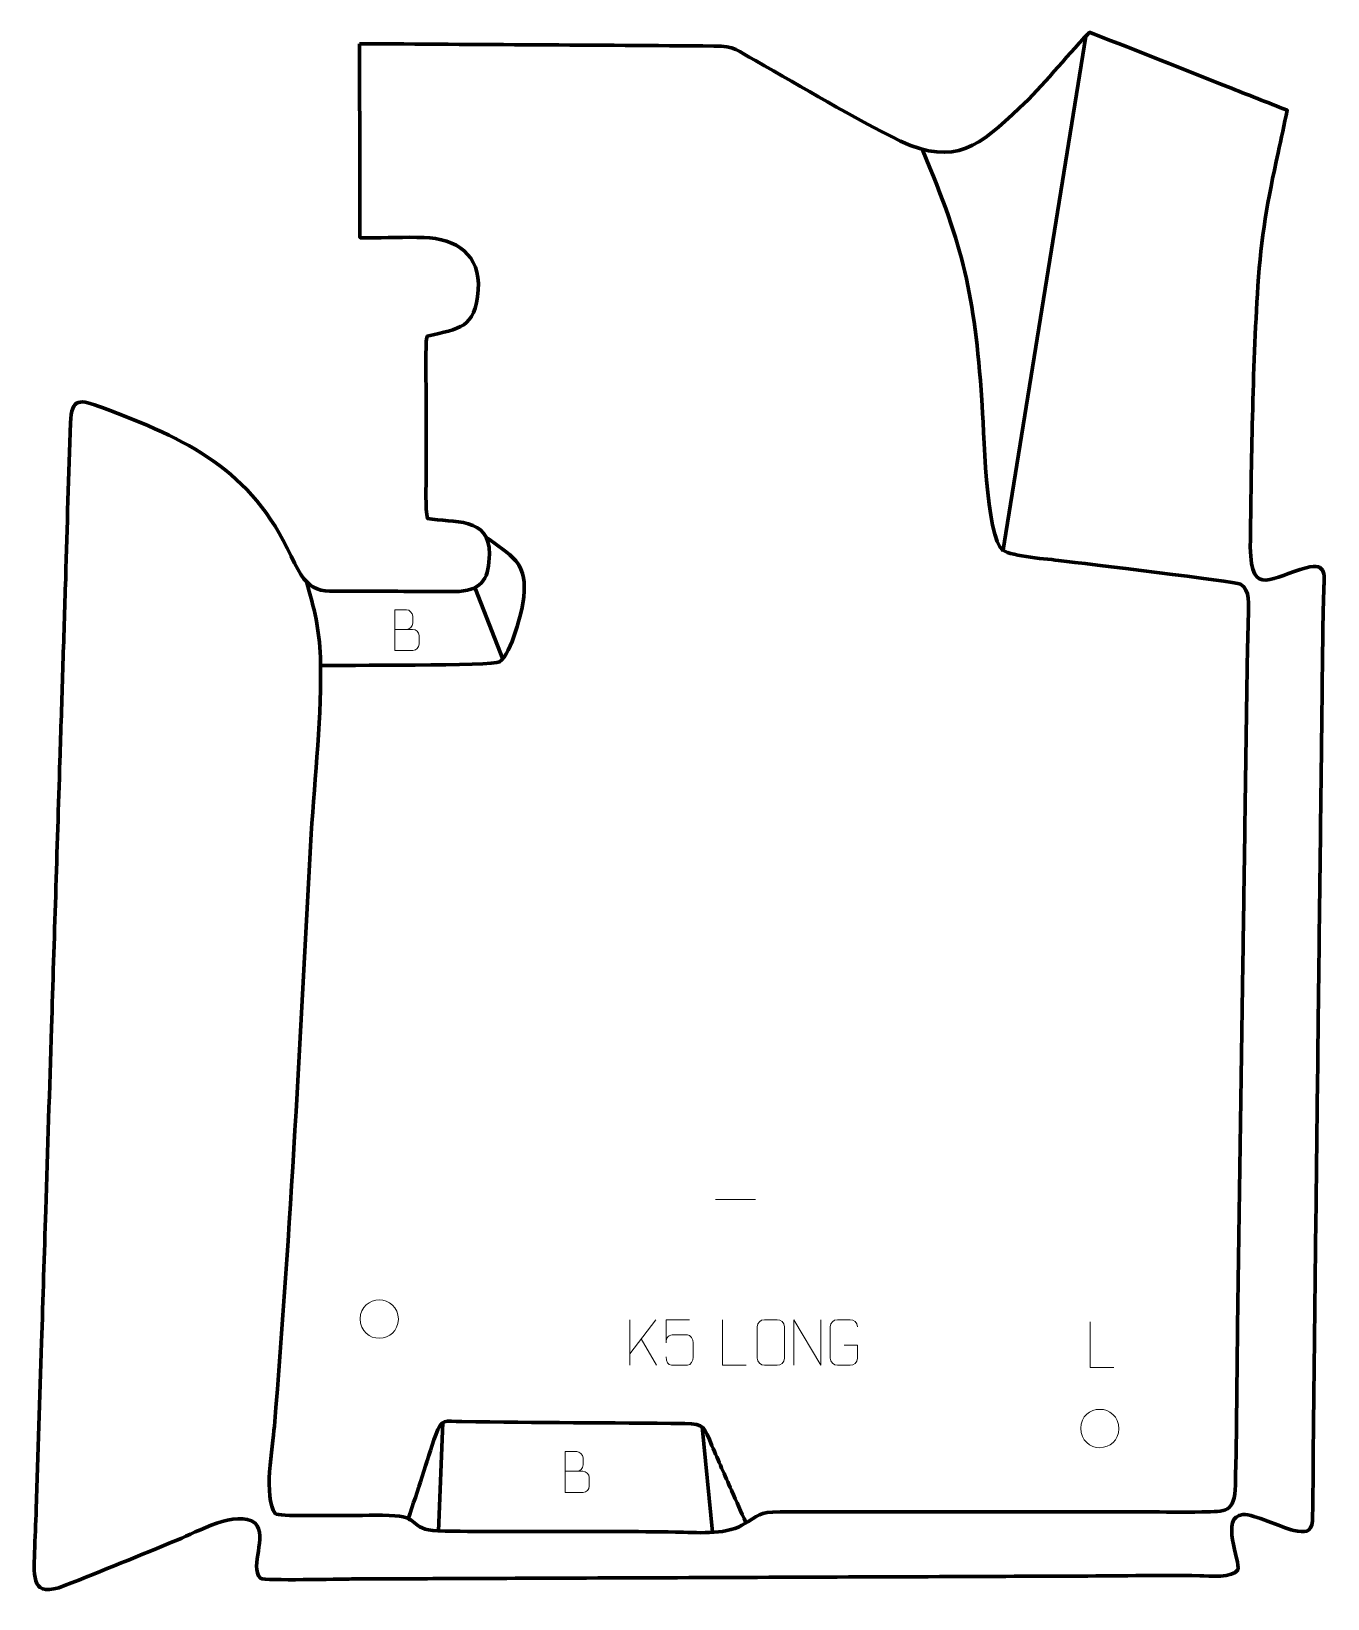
# Model space of a CAD drawing. Header units: millimetres. Extents: x 904 to 1616, y 9 to 870.
import ezdxf

# ---------------------------------------------------------------- set-up
doc = ezdxf.new("R2010")
doc.units = ezdxf.units.MM
doc.header["$MEASUREMENT"] = 0
doc.layers.add('layer 2', color=7, linetype='Continuous')
doc.layers.add('layer 3', color=7, linetype='Continuous')

msp = doc.modelspace()

# ---------------------------------------------------------------- linework, layer by layer
at = {"layer": 'layer 2', "color": 142, "lineweight": 158}
for points in [[(1483.0456, 867.29), (1483.0456, 867.29), (1437.4792, 584.1375), (1437.4792, 584.1375)], [(1147.887, 563.6862), (1147.887, 563.6862), (1162.8984, 525.1647), (1162.8984, 525.1647)], [(1130.0085, 106.0287), (1130.0085, 106.0287), (1127.6441, 46.48), (1127.6441, 46.48)], [(1272.4254, 103.6298), (1272.4254, 103.6298), (1278.0115, 45.8718), (1278.0115, 45.8718)]]:
    msp.add_open_spline(points, degree=3, dxfattribs=at)
for points, knots in [([(1393.3136, 804.8602), (1416.5583, 749.5957), (1421.4551, 726.9741), (1426.039, 667.3069), (1426.039, 667.3069), (1426.9368, 653.7217), (1428.1845, 591.3631), (1437.4904, 585.0393), (1437.4904, 585.0393), (1442.7974, 581.4329), (1462.1117, 580.1601), (1469.6101, 579.2167), (1469.6101, 579.2167), (1481.0854, 577.7847), (1565.2831, 567.8428), (1568.0256, 566.3071), (1568.0256, 566.3071), (1573.3375, 563.3327), (1572.3848, 554.4769), (1572.3142, 549.0666), (1572.3142, 549.0666), (1572.2327, 542.8152), (1571.9139, 536.5706), (1571.8023, 530.3174), (1571.8023, 530.3174), (1571.6863, 522.3811), (1571.5704, 514.4448), (1571.4545, 506.5085), (1571.4545, 506.5085), (1571.3325, 498.1545), (1571.2105, 489.8005), (1571.0884, 481.4464), (1571.0884, 481.4464), (1570.8444, 464.7385), (1570.6004, 448.0305), (1570.3564, 431.3224), (1570.3564, 431.3224), (1570.2405, 423.3862), (1570.1246, 415.4498), (1570.0087, 407.5135), (1570.0087, 407.5135), (1569.7951, 392.894), (1569.5817, 378.2745), (1569.3681, 363.6549), (1569.3681, 363.6549), (1569.3681, 363.6549), (1569.3316, 361.1488), (1569.3316, 361.1488), (1569.3316, 361.1488), (1568.3616, 294.7344), (1567.3916, 228.32), (1566.4217, 161.9057), (1566.4217, 161.9057), (1565.9903, 131.865), (1565.9428, 101.7592), (1565.1526, 71.7316), (1565.1526, 71.7316), (1564.7512, 56.4778), (1560.1796, 57.3285), (1546.8083, 56.9623), (1546.8083, 56.9623), (1536.3799, 56.6767), (1526.1052, 57.0059), (1515.7009, 57.0563), (1515.7009, 57.0563), (1448.8936, 57.0541), (1382.1089, 56.8309), (1315.2994, 57.1013), (1315.2994, 57.1013), (1302.5524, 56.7651), (1304.4141, 55.3473), (1294.2425, 49.675), (1294.2425, 49.675), (1284.3112, 44.1365), (1269.041, 45.7883), (1257.7497, 45.9685), (1257.7497, 45.9685), (1214.2996, 46.6187), (1170.7061, 45.7131), (1127.3313, 46.5596), (1127.3313, 46.5596), (1110.8693, 47.376), (1118.6162, 54.6916), (1100.547, 55.0822), (1100.547, 55.0822), (1090.9331, 55.2899), (1080.9061, 54.9694), (1071.1621, 55.0659), (1071.1621, 55.0659), (1066.2169, 55.0859), (1040.4272, 54.4698), (1038.0034, 56.052), (1038.0034, 56.052), (1031.4301, 65.1159), (1036.5284, 92.4195), (1037.5273, 104.1293), (1037.5273, 104.1293), (1046.6619, 212.621), (1051.7648, 320.5768), (1057.7945, 429.2082), (1057.7945, 429.2082), (1059.6392, 460.5286), (1063.8305, 495.005), (1062.7975, 526.0767), (1062.7975, 526.0767), (1062.276, 541.765), (1059.4815, 552.8603), (1055.1455, 567.7811)], [0, 0, 0, 0, 0.03571429, 0.03571429, 0.03571429, 0.03571429, 0.07142857, 0.07142857, 0.07142857, 0.07142857, 0.10714286, 0.10714286, 0.10714286, 0.10714286, 0.14285714, 0.14285714, 0.14285714, 0.14285714, 0.17857143, 0.17857143, 0.17857143, 0.17857143, 0.21428571, 0.21428571, 0.21428571, 0.21428571, 0.25, 0.25, 0.25, 0.25, 0.28571429, 0.28571429, 0.28571429, 0.28571429, 0.32142857, 0.32142857, 0.32142857, 0.32142857, 0.35714286, 0.35714286, 0.35714286, 0.35714286, 0.39285714, 0.39285714, 0.39285714, 0.39285714, 0.42857143, 0.42857143, 0.42857143, 0.42857143, 0.46428571, 0.46428571, 0.46428571, 0.46428571, 0.5, 0.5, 0.5, 0.5, 0.53571429, 0.53571429, 0.53571429, 0.53571429, 0.57142857, 0.57142857, 0.57142857, 0.57142857, 0.60714286, 0.60714286, 0.60714286, 0.60714286, 0.64285714, 0.64285714, 0.64285714, 0.64285714, 0.67857143, 0.67857143, 0.67857143, 0.67857143, 0.71428571, 0.71428571, 0.71428571, 0.71428571, 0.75, 0.75, 0.75, 0.75, 0.78571429, 0.78571429, 0.78571429, 0.78571429, 0.82142857, 0.82142857, 0.82142857, 0.82142857, 0.85714286, 0.85714286, 0.85714286, 0.85714286, 0.89285714, 0.89285714, 0.89285714, 0.89285714, 0.92857143, 0.92857143, 0.92857143, 0.92857143, 1, 1, 1, 1]), ([(1062.1864, 521.7394), (1073.7307, 521.819), (1158.2514, 521.4894), (1161.2126, 523.6582), (1161.2126, 523.6582), (1167.783, 528.4705), (1173.6545, 551.1694), (1174.4874, 559.5938), (1174.4874, 559.5938), (1175.1924, 566.7252), (1174.7482, 573.3144), (1170.1463, 579.1017), (1170.1463, 579.1017), (1166.1966, 583.6092), (1159.4244, 588.0608), (1154.4727, 591.6054)], [0, 0, 0, 0, 0.2, 0.2, 0.2, 0.2, 0.4, 0.4, 0.4, 0.4, 0.6, 0.6, 0.6, 0.6, 1, 1, 1, 1]), ([(1111.2074, 53.547), (1116.2403, 68.7346), (1120.9818, 84.2308), (1126.1027, 99.3283), (1126.1027, 99.3283), (1129.2102, 108.4902), (1131.0471, 106.7455), (1140.5394, 106.611), (1140.5394, 106.611), (1181.3133, 106.0439), (1222.1309, 105.8811), (1262.9107, 105.5769), (1262.9107, 105.5769), (1274.0983, 105.4934), (1273.3881, 103.4232), (1277.8097, 93.2556), (1277.8097, 93.2556), (1281.3331, 85.1531), (1284.896, 77.042), (1288.4632, 68.9582), (1288.4632, 68.9582), (1288.4632, 68.9582), (1288.6859, 68.4545), (1288.6859, 68.4545), (1288.6859, 68.4545), (1291.2513, 62.7036), (1293.8166, 56.9528), (1296.3819, 51.2019)], [0, 0, 0, 0, 0.125, 0.125, 0.125, 0.125, 0.25, 0.25, 0.25, 0.25, 0.375, 0.375, 0.375, 0.375, 0.5, 0.5, 0.5, 0.5, 0.625, 0.625, 0.625, 0.625, 0.75, 0.75, 0.75, 0.75, 1, 1, 1, 1])]:
    msp.add_open_spline(points, degree=3, knots=knots, dxfattribs=at)
at = {"layer": 'layer 2', "color": 142, "lineweight": 9}
for points, knots in [([(1103.6694, 541.5388), (1106.934, 541.5392), (1110.1989, 541.5392), (1113.4642, 541.5388), (1113.4642, 541.5388), (1115.2366, 541.5233), (1116.9624, 539.9656), (1116.9624, 538.1267), (1116.9624, 538.1267), (1116.9621, 537.1142), (1116.9621, 534.3782), (1116.9624, 533.3654), (1116.9624, 533.3654), (1116.9783, 531.6985), (1115.5946, 529.8916), (1113.5117, 529.9068), (1113.5117, 529.9068), (1110.2461, 529.9071), (1106.9809, 529.9071), (1103.716, 529.9068), (1103.716, 529.9068), (1103.716, 537.3699), (1103.716, 544.8327), (1103.716, 552.2952), (1103.716, 552.2952), (1105.8457, 552.2952), (1107.9758, 552.2952), (1110.1059, 552.2952), (1110.1059, 552.2952), (1111.6139, 552.3111), (1113.4952, 550.5969), (1113.511, 548.8362), (1113.511, 548.8362), (1113.5107, 546.9825), (1113.5107, 546.8516), (1113.511, 544.9975), (1113.511, 544.9975), (1113.5266, 543.1437), (1111.8627, 541.5233), (1110.0594, 541.5388)], [0, 0, 0, 0, 0.09090909, 0.09090909, 0.09090909, 0.09090909, 0.18181818, 0.18181818, 0.18181818, 0.18181818, 0.27272727, 0.27272727, 0.27272727, 0.27272727, 0.36363636, 0.36363636, 0.36363636, 0.36363636, 0.45454545, 0.45454545, 0.45454545, 0.45454545, 0.54545455, 0.54545455, 0.54545455, 0.54545455, 0.63636364, 0.63636364, 0.63636364, 0.63636364, 0.72727273, 0.72727273, 0.72727273, 0.72727273, 0.81818182, 0.81818182, 0.81818182, 0.81818182, 1, 1, 1, 1]), ([(1084.6171, 162.9687), (1084.688, 169.6205), (1089.9709, 173.473), (1095.1351, 173.3758), (1095.1351, 173.3758), (1100.2992, 173.473), (1105.5822, 169.4027), (1105.653, 162.7509), (1105.653, 162.7509), (1105.2821, 156.4108), (1100.8327, 152.3733), (1095.1351, 152.3438), (1095.1351, 152.3438), (1089.9709, 152.2467), (1084.688, 156.317), (1084.6171, 162.9687)], [0, 0, 0, 0, 0.2, 0.2, 0.2, 0.2, 0.4, 0.4, 0.4, 0.4, 0.6, 0.6, 0.6, 0.6, 1, 1, 1, 1]), ([(1265.4423, 162.4973), (1265.4423, 162.4973), (1252.5686, 162.4973), (1252.5686, 162.4973), (1252.5686, 162.4973), (1252.5689, 158.2595), (1252.5689, 154.0213), (1252.5686, 149.7829), (1252.5686, 149.7829), (1252.5683, 153.0987), (1254.2021, 154.1723), (1257.019, 154.233), (1257.019, 154.233), (1259.4627, 154.2333), (1261.9064, 154.2333), (1264.3498, 154.233), (1264.3498, 154.233), (1266.0023, 154.2397), (1267.4798, 151.8552), (1267.5084, 149.7829), (1267.5084, 149.7829), (1267.5081, 147.1912), (1267.5081, 144.5992), (1267.5084, 142.0071), (1267.5084, 142.0071), (1267.5546, 140.0443), (1266.0527, 137.6039), (1264.4239, 137.5453), (1264.4239, 137.5453), (1262.4641, 137.5456), (1257.5608, 137.5456), (1255.6004, 137.5453), (1255.6004, 137.5453), (1253.7518, 137.5365), (1252.6428, 139.5046), (1252.6219, 142.0601)], [0, 0, 0, 0, 0.1, 0.1, 0.1, 0.1, 0.2, 0.2, 0.2, 0.2, 0.3, 0.3, 0.3, 0.3, 0.4, 0.4, 0.4, 0.4, 0.5, 0.5, 0.5, 0.5, 0.6, 0.6, 0.6, 0.6, 0.7, 0.7, 0.7, 0.7, 0.8, 0.8, 0.8, 0.8, 1, 1, 1, 1]), ([(1296.5759, 137.5232), (1296.5759, 137.5232), (1283.6046, 137.5232), (1283.6046, 137.5232), (1283.6046, 137.5232), (1283.6046, 137.5232), (1283.6046, 162.5193), (1283.6046, 162.5193)], [0, 0, 0, 0, 0.33333333, 0.33333333, 0.33333333, 0.33333333, 1, 1, 1, 1]), ([(1306.5987, 162.519), (1308.9284, 162.519), (1311.2585, 162.519), (1313.5885, 162.519), (1313.5885, 162.519), (1315.5385, 162.5546), (1317.5333, 161.0605), (1317.56, 158.6187), (1317.56, 158.6187), (1317.5596, 152.8619), (1317.5596, 147.1048), (1317.56, 141.3473), (1317.56, 141.3473), (1317.42, 139.02), (1315.74, 137.5379), (1313.5885, 137.5271), (1313.5885, 137.5271), (1311.2527, 137.5275), (1308.9168, 137.5275), (1306.5813, 137.5271), (1306.5813, 137.5271), (1304.653, 137.4215), (1302.6775, 139.3092), (1302.6888, 141.3299), (1302.6888, 141.3299), (1302.6891, 147.1099), (1302.6891, 152.8894), (1302.6888, 158.6685), (1302.6888, 158.6685), (1302.693, 160.8103), (1304.4427, 162.5325), (1306.5987, 162.519)], [0, 0, 0, 0, 0.11111111, 0.11111111, 0.11111111, 0.11111111, 0.22222222, 0.22222222, 0.22222222, 0.22222222, 0.33333333, 0.33333333, 0.33333333, 0.33333333, 0.44444444, 0.44444444, 0.44444444, 0.44444444, 0.55555556, 0.55555556, 0.55555556, 0.55555556, 0.66666667, 0.66666667, 0.66666667, 0.66666667, 0.77777778, 0.77777778, 0.77777778, 0.77777778, 1, 1, 1, 1]), ([(1322.8186, 137.5231), (1322.8186, 137.5231), (1322.8186, 162.5193), (1322.8186, 162.5193), (1322.8186, 162.5193), (1322.8186, 162.5193), (1337.4984, 137.5231), (1337.4984, 137.5231), (1337.4984, 137.5231), (1337.4984, 137.5231), (1337.4984, 162.5193), (1337.4984, 162.5193)], [0, 0, 0, 0, 0.25, 0.25, 0.25, 0.25, 0.5, 0.5, 0.5, 0.5, 1, 1, 1, 1]), ([(1350.448, 148.5277), (1350.448, 148.5277), (1357.6284, 148.5277), (1357.6284, 148.5277), (1357.6284, 148.5277), (1357.6284, 148.5277), (1357.6284, 141.3474), (1357.6284, 141.3474), (1357.6284, 141.3474), (1357.4884, 139.02), (1355.8083, 137.5379), (1353.6569, 137.5271), (1353.6569, 137.5271), (1351.3211, 137.5274), (1348.9851, 137.5274), (1346.6496, 137.5271), (1346.6496, 137.5271), (1344.7215, 137.4215), (1342.7459, 139.3092), (1342.7571, 141.3299), (1342.7571, 141.3299), (1342.7575, 147.1099), (1342.7575, 152.8894), (1342.7571, 158.6686), (1342.7571, 158.6686), (1342.7613, 160.8103), (1344.5111, 162.5324), (1346.667, 162.5191), (1346.667, 162.5191), (1348.9967, 162.5191), (1351.3268, 162.5191), (1353.6569, 162.5191), (1353.6569, 162.5191), (1355.6069, 162.5545), (1357.6017, 161.0604), (1357.6284, 158.6186)], [0, 0, 0, 0, 0.1, 0.1, 0.1, 0.1, 0.2, 0.2, 0.2, 0.2, 0.3, 0.3, 0.3, 0.3, 0.4, 0.4, 0.4, 0.4, 0.5, 0.5, 0.5, 0.5, 0.6, 0.6, 0.6, 0.6, 0.7, 0.7, 0.7, 0.7, 0.8, 0.8, 0.8, 0.8, 1, 1, 1, 1]), ([(1498.4088, 136.3428), (1498.4088, 136.3428), (1485.4375, 136.3428), (1485.4375, 136.3428), (1485.4375, 136.3428), (1485.4375, 136.3428), (1485.4375, 161.339), (1485.4375, 161.339)], [0, 0, 0, 0, 0.33333333, 0.33333333, 0.33333333, 0.33333333, 1, 1, 1, 1]), ([(1480.2264, 102.8938), (1480.2972, 109.5455), (1485.5802, 113.3981), (1490.7443, 113.3009), (1490.7443, 113.3009), (1495.9084, 113.3981), (1501.1914, 109.3278), (1501.2622, 102.676), (1501.2622, 102.676), (1500.8913, 96.3359), (1496.4419, 92.2984), (1490.7443, 92.2689), (1490.7443, 92.2689), (1485.5802, 92.1717), (1480.2972, 96.242), (1480.2264, 102.8938)], [0, 0, 0, 0, 0.2, 0.2, 0.2, 0.2, 0.4, 0.4, 0.4, 0.4, 0.6, 0.6, 0.6, 0.6, 1, 1, 1, 1]), ([(1197.1481, 79.3314), (1200.4127, 79.3318), (1203.6776, 79.3318), (1206.9428, 79.3314), (1206.9428, 79.3314), (1208.7152, 79.3159), (1210.4411, 77.7582), (1210.4411, 75.9193), (1210.4411, 75.9193), (1210.4407, 74.9068), (1210.4407, 72.1709), (1210.4411, 71.158), (1210.4411, 71.158), (1210.4569, 69.4911), (1209.0733, 67.6842), (1206.9904, 67.6994), (1206.9904, 67.6994), (1203.7248, 67.6997), (1200.4595, 67.6997), (1197.1946, 67.6994), (1197.1946, 67.6994), (1197.1946, 75.1625), (1197.1946, 82.6254), (1197.1946, 90.0878), (1197.1946, 90.0878), (1199.3244, 90.0878), (1201.4544, 90.0878), (1203.5845, 90.0878), (1203.5845, 90.0878), (1205.0926, 90.1037), (1206.9739, 88.3895), (1206.9897, 86.6289), (1206.9897, 86.6289), (1206.9894, 84.7751), (1206.9894, 84.6442), (1206.9897, 82.7901), (1206.9897, 82.7901), (1207.0052, 80.9364), (1205.3414, 79.3159), (1203.538, 79.3314)], [0, 0, 0, 0, 0.09090909, 0.09090909, 0.09090909, 0.09090909, 0.18181818, 0.18181818, 0.18181818, 0.18181818, 0.27272727, 0.27272727, 0.27272727, 0.27272727, 0.36363636, 0.36363636, 0.36363636, 0.36363636, 0.45454545, 0.45454545, 0.45454545, 0.45454545, 0.54545455, 0.54545455, 0.54545455, 0.54545455, 0.63636364, 0.63636364, 0.63636364, 0.63636364, 0.72727273, 0.72727273, 0.72727273, 0.72727273, 0.81818182, 0.81818182, 0.81818182, 0.81818182, 1, 1, 1, 1])]:
    msp.add_open_spline(points, degree=3, knots=knots, dxfattribs=at)
for points in [[(1279.6836, 228.5877), (1279.6836, 228.5877), (1301.6835, 228.5877), (1301.6835, 228.5877)], [(1232.6416, 162.5193), (1232.6416, 162.5193), (1232.6416, 137.5232), (1232.6416, 137.5232)], [(1247.0423, 162.5193), (1247.0423, 162.5193), (1232.6416, 143.8478), (1232.6416, 143.8478)], [(1247.3681, 137.619), (1247.3681, 137.619), (1238.8833, 151.9571), (1238.8833, 151.9571)]]:
    msp.add_open_spline(points, degree=3, dxfattribs=at)
at = {"layer": 'layer 3', "color": 242, "lineweight": 158}
msp.add_open_spline([(1084.2811, 863.0683), (1149.111, 862.6169), (1213.9503, 862.2738), (1278.7772, 861.7963), (1278.7772, 861.7963), (1290.6512, 861.709), (1291.6011, 859.4132), (1301.6925, 853.7635), (1301.6925, 853.7635), (1328.0492, 838.9612), (1354.3037, 822.851), (1381.3836, 809.4961), (1381.3836, 809.4961), (1411.5553, 795.74), (1424.7498, 807.004), (1446.6996, 827.7775), (1446.6996, 827.7775), (1459.6118, 839.9977), (1471.6446, 855.2478), (1484.0889, 868.3646), (1484.0889, 868.3646), (1485.494, 869.8456), (1484.5897, 869.4257), (1487.2674, 868.4092), (1487.2674, 868.4092), (1511.791, 859.0999), (1536.4867, 849.0267), (1560.9362, 839.3939), (1560.9362, 839.3939), (1571.8504, 835.0937), (1582.7648, 830.7937), (1593.679, 826.4936), (1593.679, 826.4936), (1591.9882, 818.7211), (1590.2975, 810.9487), (1588.6067, 803.1762), (1588.6067, 803.1762), (1582.9162, 777.304), (1579.3226, 756.7015), (1577.5278, 730.1376), (1577.5278, 730.1376), (1574.5219, 682.3456), (1573.9763, 634.4468), (1573.3738, 586.5767), (1573.3738, 586.5767), (1573.809, 558.1979), (1585.5893, 570.692), (1604.0797, 575.3861), (1604.0797, 575.3861), (1615.8312, 578.3695), (1613.947, 571.0493), (1613.6425, 561.5747), (1613.6425, 561.5747), (1613.2927, 550.6915), (1613.1815, 539.8023), (1613.0522, 528.9147), (1613.0522, 528.9147), (1612.8595, 512.621), (1612.6666, 496.3274), (1612.4738, 480.0337), (1612.4738, 480.0337), (1611.8856, 430.3172), (1611.2973, 380.6007), (1610.709, 330.8842), (1610.709, 330.8842), (1610.6101, 322.5285), (1610.5113, 314.1728), (1610.4124, 305.817), (1610.4124, 305.817), (1609.7203, 247.327), (1609.0282, 188.837), (1608.3361, 130.347), (1608.3361, 130.347), (1608.2373, 121.9913), (1608.1384, 113.6356), (1608.0395, 105.2799), (1608.0395, 105.2799), (1607.8516, 87.5502), (1607.9022, 69.7057), (1607.4638, 51.992), (1607.4638, 51.992), (1606.9167, 45.4506), (1603.1781, 45.551), (1597.3081, 46.7931), (1597.3081, 46.7931), (1589.9062, 48.731), (1575.5133, 55.8378), (1569.3443, 55.526), (1569.3443, 55.526), (1556.3838, 54.8712), (1567.989, 29.3177), (1566.5988, 25.2813), (1566.5988, 25.2813), (1563.7806, 20.5038), (1550.629, 21.898), (1545.5632, 21.9681), (1545.5632, 21.9681), (1522.3602, 22.2892), (1498.636, 21.8629), (1475.3786, 21.7699), (1475.3786, 21.7699), (1451.1884, 21.6731), (1426.9984, 21.5765), (1402.8083, 21.4797), (1402.8083, 21.4797), (1369.4426, 21.3463), (1336.077, 21.2129), (1302.7113, 21.0795), (1302.7113, 21.0795), (1269.3457, 20.9461), (1235.9801, 20.8127), (1202.6144, 20.6792), (1202.6144, 20.6792), (1177.5902, 20.5792), (1152.566, 20.4792), (1127.5417, 20.3791), (1127.5417, 20.3791), (1111.6931, 20.3157), (1095.8444, 20.2523), (1079.9957, 20.189), (1079.9957, 20.189), (1073.6487, 20.1345), (1032.1118, 19.133), (1029.8952, 20.5491), (1029.8952, 20.5491), (1023.5988, 27.6295), (1034.0887, 43.2833), (1026.9528, 50.8542), (1026.9528, 50.8542), (1016.9752, 58.6307), (994.8115, 45.9047), (984.5914, 41.7124), (984.5914, 41.7124), (963.9276, 33.263), (943.0993, 24.6969), (922.3295, 16.5402), (922.3295, 16.5402), (904.1072, 9.3839), (905.5229, 20.6925), (905.8551, 34.7586), (905.8551, 34.7586), (906.0426, 42.7007), (906.5626, 50.5953), (906.8391, 58.5241), (906.8391, 58.5241), (907.7996, 88.9997), (908.7611, 119.4754), (909.7221, 149.951), (909.7221, 149.951), (910.4856, 174.1645), (911.2492, 198.378), (912.0127, 222.5915), (912.0127, 222.5915), (913.0659, 255.9894), (914.119, 289.3872), (915.1722, 322.7852), (915.1722, 322.7852), (915.9357, 346.9986), (916.6993, 371.2121), (917.4628, 395.4256), (917.4628, 395.4256), (918.2395, 420.0565), (919.0162, 444.6875), (919.7929, 469.3184), (919.7929, 469.3184), (920.3195, 486.0173), (920.846, 502.7163), (921.3726, 519.4153), (921.3726, 519.4153), (921.636, 527.7647), (921.8992, 536.1142), (922.1625, 544.4637), (922.1625, 544.4637), (922.4258, 552.8131), (922.6891, 561.1626), (922.9524, 569.5121), (922.9524, 569.5121), (923.8429, 597.9596), (924.4615, 626.4374), (925.5288, 654.8757), (925.5288, 654.8757), (926.3182, 669.1991), (930.6627, 667.7132), (942.999, 663.3723), (942.999, 663.3723), (989.5218, 645.9022), (1024.8953, 629.3397), (1046.6906, 581.7407), (1046.6906, 581.7407), (1057.1077, 559.3726), (1061.685, 562.5456), (1085.0299, 562.5897), (1085.0299, 562.5897), (1102.9126, 562.6067), (1121.2672, 562.0358), (1139.051, 562.332), (1139.051, 562.332), (1152.2352, 563.3432), (1155.4366, 570.4505), (1155.5902, 582.8415), (1155.5902, 582.8415), (1155.8485, 603.6681), (1135.7034, 599.8413), (1121.5371, 602.4185), (1121.5371, 602.4185), (1120.3006, 607.3118), (1120.8969, 621.0167), (1120.9198, 626.8061), (1120.9198, 626.8061), (1120.8993, 650.0939), (1120.7307, 673.4565), (1120.7943, 696.7312), (1120.7943, 696.7312), (1120.8081, 699.0149), (1120.835, 700.1975), (1121.4639, 702.4288), (1121.4639, 702.4288), (1139.4726, 707.0239), (1147.5073, 706.3478), (1149.4959, 727.8577), (1149.4959, 727.8577), (1150.7925, 747.1617), (1137.4938, 756.0878), (1119.6274, 756.6722), (1119.6274, 756.6722), (1109.472, 757.0044), (1098.6067, 756.4254), (1088.2644, 756.5367), (1088.2644, 756.5367), (1083.3147, 756.5899), (1084.5457, 755.1932), (1084.5296, 761.556), (1084.5296, 761.556), (1084.4873, 778.2658), (1084.4481, 794.9758), (1084.4072, 811.6858), (1084.4072, 811.6858), (1084.3651, 828.8133), (1084.3231, 845.9408), (1084.2811, 863.0683)], degree=3, knots=[0, 0, 0, 0, 0.01639344, 0.01639344, 0.01639344, 0.01639344, 0.03278689, 0.03278689, 0.03278689, 0.03278689, 0.04918033, 0.04918033, 0.04918033, 0.04918033, 0.06557377, 0.06557377, 0.06557377, 0.06557377, 0.08196721, 0.08196721, 0.08196721, 0.08196721, 0.09836066, 0.09836066, 0.09836066, 0.09836066, 0.1147541, 0.1147541, 0.1147541, 0.1147541, 0.13114754, 0.13114754, 0.13114754, 0.13114754, 0.14754098, 0.14754098, 0.14754098, 0.14754098, 0.16393443, 0.16393443, 0.16393443, 0.16393443, 0.18032787, 0.18032787, 0.18032787, 0.18032787, 0.19672131, 0.19672131, 0.19672131, 0.19672131, 0.21311475, 0.21311475, 0.21311475, 0.21311475, 0.2295082, 0.2295082, 0.2295082, 0.2295082, 0.24590164, 0.24590164, 0.24590164, 0.24590164, 0.26229508, 0.26229508, 0.26229508, 0.26229508, 0.27868852, 0.27868852, 0.27868852, 0.27868852, 0.29508197, 0.29508197, 0.29508197, 0.29508197, 0.31147541, 0.31147541, 0.31147541, 0.31147541, 0.32786885, 0.32786885, 0.32786885, 0.32786885, 0.3442623, 0.3442623, 0.3442623, 0.3442623, 0.36065574, 0.36065574, 0.36065574, 0.36065574, 0.37704918, 0.37704918, 0.37704918, 0.37704918, 0.39344262, 0.39344262, 0.39344262, 0.39344262, 0.40983607, 0.40983607, 0.40983607, 0.40983607, 0.42622951, 0.42622951, 0.42622951, 0.42622951, 0.44262295, 0.44262295, 0.44262295, 0.44262295, 0.45901639, 0.45901639, 0.45901639, 0.45901639, 0.47540984, 0.47540984, 0.47540984, 0.47540984, 0.49180328, 0.49180328, 0.49180328, 0.49180328, 0.50819672, 0.50819672, 0.50819672, 0.50819672, 0.52459016, 0.52459016, 0.52459016, 0.52459016, 0.54098361, 0.54098361, 0.54098361, 0.54098361, 0.55737705, 0.55737705, 0.55737705, 0.55737705, 0.57377049, 0.57377049, 0.57377049, 0.57377049, 0.59016393, 0.59016393, 0.59016393, 0.59016393, 0.60655738, 0.60655738, 0.60655738, 0.60655738, 0.62295082, 0.62295082, 0.62295082, 0.62295082, 0.63934426, 0.63934426, 0.63934426, 0.63934426, 0.6557377, 0.6557377, 0.6557377, 0.6557377, 0.67213115, 0.67213115, 0.67213115, 0.67213115, 0.68852459, 0.68852459, 0.68852459, 0.68852459, 0.70491803, 0.70491803, 0.70491803, 0.70491803, 0.72131148, 0.72131148, 0.72131148, 0.72131148, 0.73770492, 0.73770492, 0.73770492, 0.73770492, 0.75409836, 0.75409836, 0.75409836, 0.75409836, 0.7704918, 0.7704918, 0.7704918, 0.7704918, 0.78688525, 0.78688525, 0.78688525, 0.78688525, 0.80327869, 0.80327869, 0.80327869, 0.80327869, 0.81967213, 0.81967213, 0.81967213, 0.81967213, 0.83606557, 0.83606557, 0.83606557, 0.83606557, 0.85245902, 0.85245902, 0.85245902, 0.85245902, 0.86885246, 0.86885246, 0.86885246, 0.86885246, 0.8852459, 0.8852459, 0.8852459, 0.8852459, 0.90163934, 0.90163934, 0.90163934, 0.90163934, 0.91803279, 0.91803279, 0.91803279, 0.91803279, 0.93442623, 0.93442623, 0.93442623, 0.93442623, 0.95081967, 0.95081967, 0.95081967, 0.95081967, 0.96721311, 0.96721311, 0.96721311, 0.96721311, 1, 1, 1, 1], dxfattribs=at)

doc.saveas('drawing.dxf')
